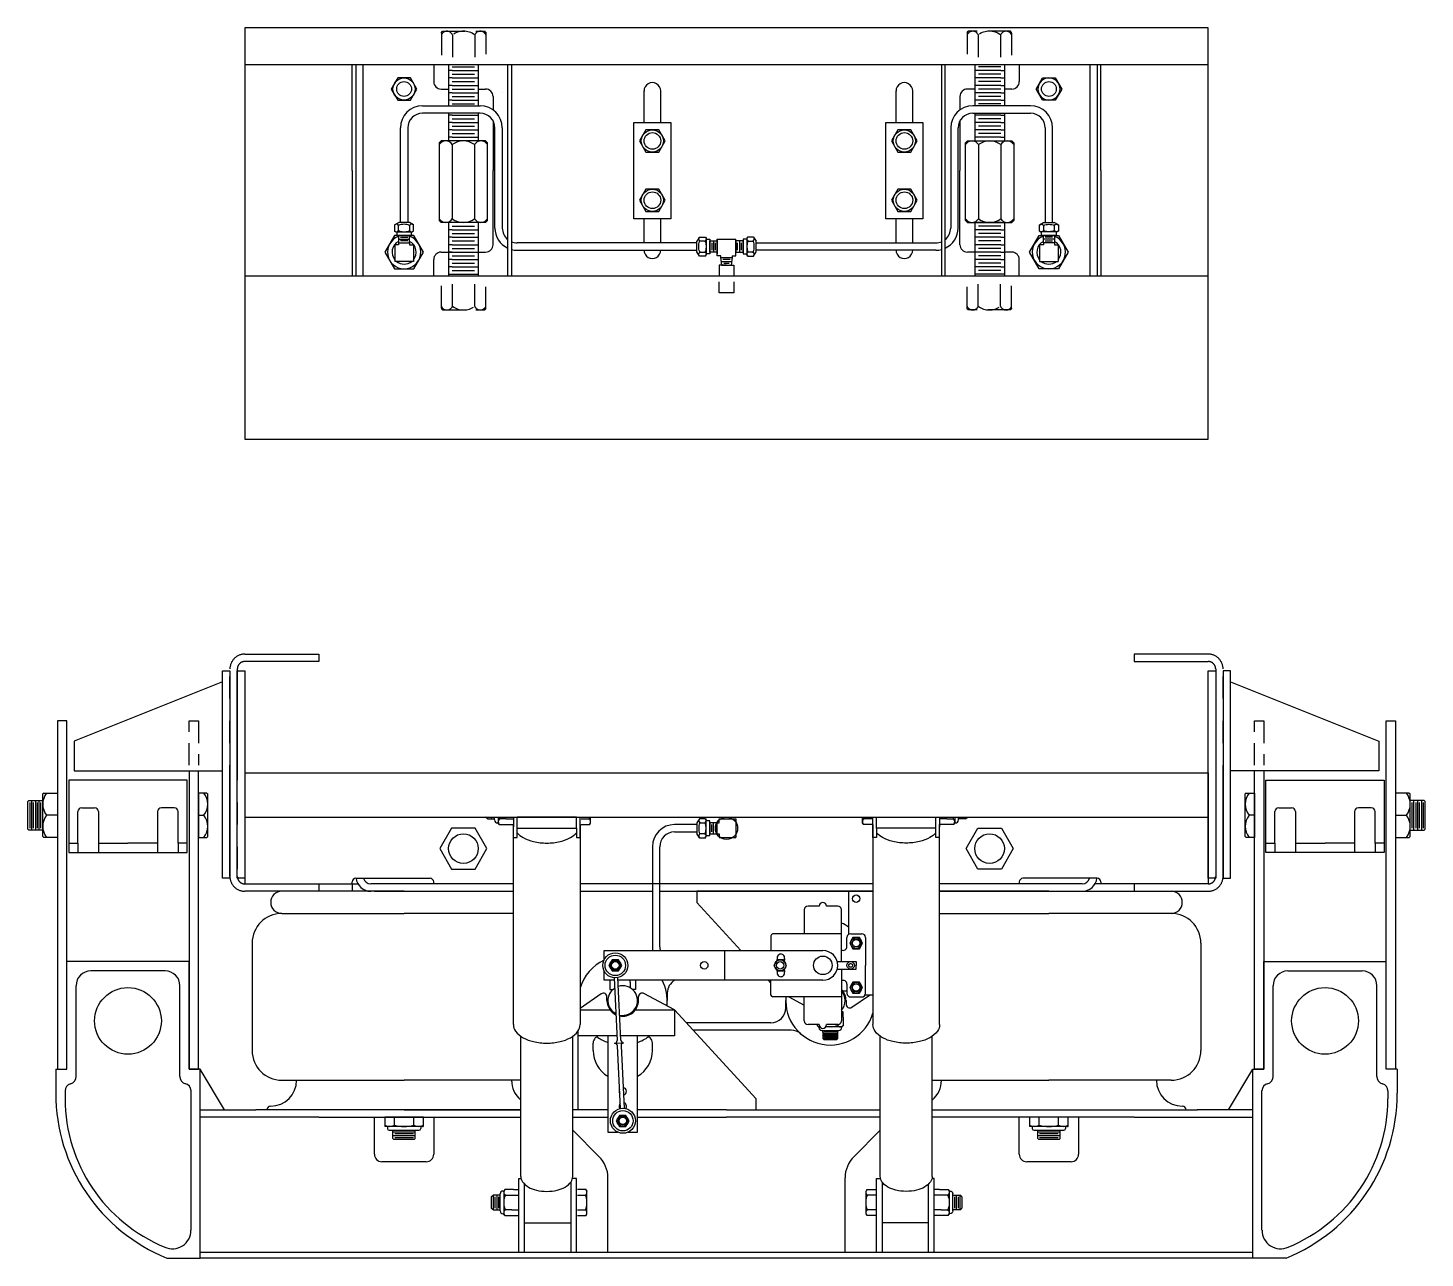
# Model space of a CAD drawing. Header units: feet. Extents: x 3 to 126, y 7 to 91.
# Drawn here: x 2.69 to 49.81, y 9.44 to 50.94 of the extents above; entities that cross this region are included whole.
import ezdxf

# ---------------------------------------------------------------- set-up
doc = ezdxf.new("R2010")
doc.units = ezdxf.units.FT
doc.header["$LTSCALE"] = 3
doc.header["$MEASUREMENT"] = 0
doc.linetypes.add('HIDDEN', pattern=[0.375, 0.25, -0.125])
doc.linetypes.add('PHANTOM', pattern=[2.5, 1.25, -0.25, 0.25, -0.25, 0.25, -0.25])
for name, color, linetype in [('BRACKET', 122, 'HIDDEN'), ('NOTES', 1, 'CONTINUOUS'), ('SECTIONS', 54, 'PHANTOM'), ('SUSPENSION', 3, 'CONTINUOUS')]:
    doc.layers.add(name, color=color, linetype=linetype)

# ---------------------------------------------------------------- blocks, each defined once
blk = doc.blocks.new('1BOLT', base_point=(74, 58.812))
at = {"layer": 'SUSPENSION'}
for p, q in [((73.134, 59.399), (73.234, 59.459)), ((73.134, 59.399), (73.134, 58.812)), ((74.766, 59.459), (73.234, 59.459)), ((74.866, 59.399), (74.766, 59.459)), ((74.866, 58.812), (74.866, 59.399)), ((73.5, 59.365), (73.5, 59.365)), ((73.502, 59.363), (73.5, 59.361)), ((73.5, 58.812), (73.5, 59.361)), ((74.498, 59.363), (74.5, 59.361)), ((74.5, 59.367), (74.5, 59.369)), ((74.5, 58.812), (74.5, 59.362))]:
    blk.add_line(p, q, dxfattribs=at)
for centre, radius, start, end in [((73.311, 59.229), 0.231, 34.90334, 140.08924), ((74.007, 58.106), 1.354, 92.85099, 111.89002), ((73.993, 58.106), 1.354, 68.10998, 87.09522), ((74.689, 59.229), 0.231, 39.53883, 145.24644)]:
    blk.add_arc(centre, radius, start, end, dxfattribs=at)
blk = doc.blocks.new('1LN', base_point=(74, 56.438))
at = {"layer": 'SUSPENSION'}
for p, q in [((73.134, 56.062), (73.134, 56.438)), ((73.134, 56.062), (73.134, 55.476)), ((73.5, 55.949), (73.5, 56.438)), ((73.5, 55.562), (73.5, 55.949)), ((74.5, 55.947), (74.5, 56.438)), ((74.5, 55.947), (74.5, 55.562)), ((74.866, 56.062), (74.866, 56.438)), ((74.866, 55.476), (74.866, 56.062)), ((73.134, 55.476), (73.234, 55.416)), ((73.226, 55.367), (73.226, 55.416)), ((73.234, 55.416), (74.766, 55.416)), ((74.566, 55.167), (73.426, 55.167)), ((73.5, 55.562), (73.5, 55.513)), ((73.502, 55.512), (73.5, 55.514)), ((73.5, 55.508), (73.5, 55.506)), ((74.498, 55.512), (74.5, 55.514)), ((74.5, 55.562), (74.5, 55.514)), ((74.5, 55.51), (74.5, 55.51)), ((74.866, 55.476), (74.766, 55.416)), ((74.766, 55.416), (74.766, 55.367))]:
    blk.add_line(p, q, dxfattribs=at)
for centre, radius, start, end in [((73.311, 55.646), 0.231, 219.53883, 325.24644), ((73.426, 55.367), 0.2, 180, 270), ((74.007, 56.769), 1.354, 248.10998, 267.09522), ((73.993, 56.769), 1.354, 272.85099, 291.89002), ((74.689, 55.646), 0.231, 214.90334, 320.08924), ((74.566, 55.367), 0.2, 270, 0)]:
    blk.add_arc(centre, radius, start, end, dxfattribs=at)
blk = doc.blocks.new('3133', base_point=(5.875, 36.25))
at = {"layer": 'SUSPENSION'}
blk.add_lwpolyline([(6.308, 35.5), (6.741, 36.25), (6.308, 37), (5.442, 37), (5.009, 36.25), (5.442, 35.5)], close=True, dxfattribs=at)
blk.add_circle((5.875, 36.25), 0.75, dxfattribs=at)
blk = doc.blocks.new('ANUT', base_point=(15.06, 5.5))
at = {"layer": 'SUSPENSION'}
for p, q in [((13.78, 4.91), (13.93, 5)), ((13.78, 4.91), (13.78, 4.09)), ((13.78, 4.09), (14.35, 3.75)), ((16.19, 5), (13.93, 5)), ((14.31, 5.5), (15.81, 5.5)), ((14.33, 4.86), (14.32, 4.86)), ((14.32, 4.78), (14.32, 4.86)), ((14.32, 4.14), (14.32, 4.78)), ((14.32, 4.22), (14.32, 4.14)), ((14.33, 4.14), (14.32, 4.14)), ((16.34, 4.09), (15.78, 3.75)), ((15.8, 4.86), (15.8, 4.86)), ((15.8, 4.78), (15.8, 4.86)), ((15.8, 4.78), (15.8, 4.14)), ((15.8, 4.22), (15.8, 4.14)), ((15.8, 4.14), (15.8, 4.14)), ((16.34, 4.91), (16.19, 5)), ((16.34, 4.09), (16.34, 4.91)), ((14.35, 3.75), (15.78, 3.75))]:
    blk.add_line(p, q, dxfattribs=at)
blk.add_lwpolyline([(16.06, 5), (16.06, 5.5), (14.06, 5.5), (14.06, 5)], dxfattribs=at)
for centre, radius, start, end in [((14.04, 4.66), 0.34, 94.4767, 140.0892), ((14.04, 4.34), 0.34, 219.9108, 272.9584), ((14.04, 4.34), 0.34, 272.9584, 325.0967), ((14.04, 4.66), 0.34, 34.9033, 85.5233), ((15.07, 3), 2, 93.0652, 111.89), ((15.07, 6), 2, 248.11, 269.6934), ((15.05, 6), 2, 270.3066, 291.89), ((15.05, 3), 2, 68.11, 86.9348), ((16.08, 4.66), 0.34, 94.4767, 145.114), ((16.08, 4.34), 0.34, 214.886, 267.0416), ((16.08, 4.34), 0.34, 267.0416, 320.4612), ((16.08, 4.66), 0.34, 39.5388, 85.5233)]:
    blk.add_arc(centre, radius, start, end, dxfattribs=at)
blk = doc.blocks.new('3141', base_point=(34.125, 3.1875))
at = {"layer": 'SUSPENSION'}
for p, q in [((31.875, 6.4375), (32.875, 6.4375)), ((32.125, 6.1875), (32.125, 5.1875)), ((32.375, 6.4375), (32.375, 4.9375)), ((32.625, 5.1875), (32.625, 6.1875)), ((32.875, 6.6875), (35.375, 6.6875)), ((32.875, 4.4375), (32.875, 6.6875)), ((32.875, 6.6875), (32.875, 4.6875)), ((35.375, 4.4375), (35.375, 6.6875)), ((36.375, 6.4375), (35.375, 6.4375)), ((35.375, 6.4375), (35.375, 4.9375)), ((35.625, 5.1875), (35.625, 6.1875)), ((35.875, 6.4375), (35.875, 4.9375)), ((36.125, 6.1875), (36.125, 5.1875)), ((32.875, 4.9375), (31.875, 4.9375)), ((33.375, 4.4375), (32.875, 4.4375)), ((33.375, 4.1875), (33.375, 4.4375)), ((33.375, 4.1875), (34.875, 4.1875)), ((33.495, 3.1875), (33.375, 4.1875)), ((34.625, 3.9375), (33.625, 3.9375)), ((34.875, 4.1875), (34.755, 3.1875)), ((34.875, 4.4375), (35.375, 4.4375)), ((34.875, 4.4375), (34.875, 4.1875)), ((35.375, 4.9375), (36.375, 4.9375)), ((33.435, 3.6875), (34.815, 3.6875)), ((33.495, 3.1875), (34.755, 3.1875)), ((33.745, 3.4375), (34.505, 3.4375))]:
    blk.add_line(p, q, dxfattribs=at)
at = {"layer": 'SUSPENSION', "xscale": -1, "rotation": 270}
blk.add_blockref('ANUT', (31.875, 5.6875), dxfattribs=at)
at = {"layer": 'SUSPENSION', "rotation": 90}
blk.add_blockref('ANUT', (36.375, 5.6875), dxfattribs=at)

msp = doc.modelspace()

# ---------------------------------------------------------------- linework, layer by layer
at = {"layer": 'BRACKET'}
for p, q in [((16.633, 50.787), (16.673, 50.827)), ((16.633, 50.764), (16.633, 50.787)), ((16.633, 50.764), (16.633, 49.889)), ((16.673, 50.827), (18.093, 50.827)), ((17.008, 50.702), (17.008, 49.889)), ((17.758, 50.702), (17.758, 49.889)), ((18.133, 50.787), (18.093, 50.827)), ((18.133, 50.797), (18.133, 49.889)), ((34.367, 50.787), (34.407, 50.827)), ((34.367, 50.797), (34.367, 49.889)), ((35.827, 50.827), (34.407, 50.827)), ((34.742, 50.702), (34.742, 49.889)), ((35.492, 50.702), (35.492, 49.889)), ((35.867, 50.787), (35.827, 50.827)), ((35.867, 50.764), (35.867, 50.787)), ((35.867, 50.764), (35.867, 49.889)), ((16.633, 41.486), (16.633, 42.361)), ((17.008, 41.548), (17.008, 42.361)), ((17.758, 41.548), (17.758, 42.361)), ((18.133, 41.453), (18.133, 42.361)), ((26, 42), (26, 42.375)), ((26.5, 42), (26, 42)), ((26.5, 42.375), (26.5, 42)), ((34.367, 41.453), (34.367, 42.361)), ((34.742, 41.548), (34.742, 42.361)), ((35.492, 41.548), (35.492, 42.361)), ((35.867, 41.486), (35.867, 42.361)), ((16.633, 41.486), (16.633, 41.463)), ((35.867, 41.486), (35.867, 41.463)), ((16.633, 41.463), (16.673, 41.423)), ((16.673, 41.423), (18.093, 41.423)), ((18.133, 41.463), (18.093, 41.423)), ((34.367, 41.463), (34.407, 41.423)), ((35.827, 41.423), (34.407, 41.423)), ((35.867, 41.463), (35.827, 41.423))]:
    msp.add_line(p, q, dxfattribs=at)
for points in [[(8.125, 26.062), (8.125, 27.562), (8.438, 27.562), (8.438, 26.062)], [(44.062, 26.062), (44.062, 27.562), (44.375, 27.562), (44.375, 26.062)]]:
    msp.add_lwpolyline(points, dxfattribs=at)
for centre, radius, start, end in [((16.821, 50.624), 0.203, 22.6199, 157.3801), ((17.383, 50.202), 0.625, 53.1301, 126.8699), ((17.946, 50.624), 0.203, 22.6199, 157.3801), ((34.554, 50.624), 0.203, 22.6199, 157.3801), ((35.117, 50.202), 0.625, 53.1301, 126.8699), ((35.679, 50.624), 0.203, 22.6199, 157.3801), ((16.821, 41.626), 0.203, 202.6199, 337.3801), ((17.383, 42.048), 0.625, 233.1301, 306.8699), ((17.946, 41.626), 0.203, 202.6199, 337.3801), ((34.554, 41.626), 0.203, 202.6199, 337.3801), ((35.117, 42.048), 0.625, 233.1301, 306.8699), ((35.679, 41.626), 0.203, 202.6199, 337.3801)]:
    msp.add_arc(centre, radius, start, end, dxfattribs=at)
at = {"layer": 'NOTES'}
for p, q in [((18.688, 48.75), (18.688, 48.75)), ((16, 48.312), (17.938, 48.312)), ((36.5, 48.312), (34.562, 48.312)), ((17.938, 48.062), (16, 48.062)), ((34.562, 48.062), (36.5, 48.062)), ((15.25, 44.375), (15.25, 47.562)), ((15.5, 47.562), (15.5, 44.375)), ((18.438, 44.188), (18.438, 47.562)), ((18.688, 47.562), (18.688, 44.188)), ((33.812, 47.562), (33.812, 44.188)), ((34.062, 44.188), (34.062, 47.562)), ((37, 47.562), (37, 44.375)), ((37.25, 44.375), (37.25, 47.562)), ((25.25, 43.688), (19.188, 43.688)), ((19.188, 43.438), (25.25, 43.438)), ((27.25, 43.688), (33.312, 43.688)), ((33.312, 43.438), (27.25, 43.438)), ((25.25, 24.062), (24.5, 24.062)), ((24.5, 23.812), (25.25, 23.812)), ((23.75, 23.312), (23.75, 19.938)), ((24, 19.938), (24, 23.312))]:
    msp.add_line(p, q, dxfattribs=at)
for centre, radius, start, end in [((16, 47.562), 0.75, 90, 180), ((17.938, 47.562), 0.75, 0, 90), ((34.562, 47.562), 0.75, 90, 180), ((36.5, 47.562), 0.75, 0, 90), ((16, 47.562), 0.5, 90, 180), ((17.938, 47.562), 0.5, 0, 90), ((34.562, 47.562), 0.5, 90, 180), ((36.5, 47.562), 0.5, 0, 90), ((19.188, 44.188), 0.75, 180, 245.3757), ((19.188, 44.188), 0.5, 180, 231.3178), ((33.312, 44.188), 0.75, 294.6243, 0), ((33.312, 44.188), 0.5, 308.6822, 0), ((19.188, 44.188), 0.5, 247.9757, 270), ((19.188, 44.188), 0.75, 255.5225, 270), ((33.312, 44.188), 0.5, 270, 292.0243), ((33.312, 44.188), 0.75, 270, 284.4775), ((24.5, 23.312), 0.75, 90, 180), ((24.5, 23.312), 0.5, 90, 180), ((24.5, 19.938), 0.75, 180, 189.5941), ((24.5, 19.938), 0.5, 180, 194.4775)]:
    msp.add_arc(centre, radius, start, end, dxfattribs=at)
at = {"layer": 'SECTIONS'}
for points in [[(12.5, 22.062), (12.5, 21.812), (10, 21.812, -0.414214), (9.5, 22.312), (9.5, 29.312, -0.414214), (10, 29.812), (12.5, 29.812), (12.5, 29.562), (10, 29.562, 0.414214), (9.75, 29.312), (9.75, 22.312, 0.414214), (10, 22.062)], [(40, 22.062), (40, 21.812), (42.5, 21.812, 0.414214), (43, 22.312), (43, 29.312, 0.414214), (42.5, 29.812), (40, 29.812), (40, 29.562), (42.5, 29.562, -0.414214), (42.75, 29.312), (42.75, 22.312, -0.414214), (42.5, 22.062)]]:
    msp.add_lwpolyline(points, format="xyb", dxfattribs=at)
at = {"layer": 'SUSPENSION'}
for p, q in [((42.5, 50.938), (10, 50.938)), ((10, 50.938), (10, 37.062)), ((42.5, 37.062), (42.5, 50.938)), ((42.5, 49.688), (10, 49.688)), ((13.625, 46.125), (13.625, 49.688)), ((13.75, 49.687), (13.75, 42.562)), ((14, 42.562), (14, 49.687)), ((16.375, 49.688), (16.375, 49.125)), ((16.875, 49.686), (16.875, 48.312)), ((17, 49.5), (16.875, 49.5)), ((17, 49.625), (17.75, 49.625)), ((17, 49.5), (17.75, 49.5)), ((17.75, 49.5), (17.875, 49.5)), ((17.875, 49.682), (17.875, 48.312)), ((18.875, 42.562), (18.875, 49.688)), ((19, 49.688), (19, 42.562)), ((33.5, 49.688), (33.5, 42.562)), ((33.625, 42.562), (33.625, 49.688)), ((34.625, 49.682), (34.625, 48.312)), ((34.75, 49.5), (34.625, 49.5)), ((35.5, 49.625), (34.75, 49.625)), ((35.5, 49.5), (34.75, 49.5)), ((35.5, 49.5), (35.625, 49.5)), ((35.625, 49.686), (35.625, 48.312)), ((36.125, 49.688), (36.125, 49.125)), ((38.5, 49.687), (38.5, 42.562)), ((38.75, 49.687), (38.75, 42.562)), ((38.875, 46.125), (38.875, 49.688)), ((17, 49.25), (16.875, 49.25)), ((17, 49.375), (17.75, 49.375)), ((17, 49.25), (17.75, 49.25)), ((17, 49.125), (17.75, 49.125)), ((17.75, 49.25), (17.875, 49.25)), ((34.75, 49.25), (34.625, 49.25)), ((35.5, 49.375), (34.75, 49.375)), ((35.5, 49.25), (34.75, 49.25)), ((35.5, 49.125), (34.75, 49.125)), ((35.5, 49.25), (35.625, 49.25)), ((16.625, 48.875), (16.875, 48.875)), ((17, 49), (16.875, 49)), ((17, 48.75), (16.875, 48.75)), ((17, 49), (17.75, 49)), ((17, 48.875), (17.75, 48.875)), ((17, 48.75), (17.75, 48.75)), ((17, 48.625), (17.75, 48.625)), ((17.75, 49), (17.875, 49)), ((17.75, 48.75), (17.875, 48.75)), ((17.875, 48.875), (18.125, 48.875)), ((18.375, 48.625), (18.375, 48.172)), ((23.469, 47.75), (23.469, 48.812)), ((24.031, 47.75), (24.031, 48.812)), ((31.969, 47.75), (31.969, 48.812)), ((32.531, 47.75), (32.531, 48.812)), ((34.125, 48.625), (34.125, 48.172)), ((34.625, 48.875), (34.375, 48.875)), ((34.75, 49), (34.625, 49)), ((34.75, 48.75), (34.625, 48.75)), ((35.5, 49), (34.75, 49)), ((35.5, 48.875), (34.75, 48.875)), ((35.5, 48.75), (34.75, 48.75)), ((35.5, 48.625), (34.75, 48.625)), ((35.5, 49), (35.625, 49)), ((35.5, 48.75), (35.625, 48.75)), ((35.875, 48.875), (35.625, 48.875)), ((17, 48.5), (16.875, 48.5)), ((17, 48.5), (17.75, 48.5)), ((17, 48.375), (17.75, 48.375)), ((17.75, 48.5), (17.875, 48.5)), ((34.75, 48.5), (34.625, 48.5)), ((35.5, 48.5), (34.75, 48.5)), ((35.5, 48.375), (34.75, 48.375)), ((35.5, 48.5), (35.625, 48.5)), ((16.875, 48.062), (16.875, 47.125)), ((17, 48), (16.875, 48)), ((17, 47.75), (16.875, 47.75)), ((17, 48), (17.75, 48)), ((17, 47.875), (17.75, 47.875)), ((17, 47.75), (17.75, 47.75)), ((17, 47.625), (17.75, 47.625)), ((17.75, 48), (17.875, 48)), ((17.75, 47.75), (17.875, 47.75)), ((17.875, 48.062), (17.875, 47.125)), ((18.375, 47.805), (18.375, 46.125)), ((34.125, 47.805), (34.125, 46.125)), ((34.625, 48.062), (34.625, 47.125)), ((34.75, 48), (34.625, 48)), ((34.75, 47.75), (34.625, 47.75)), ((35.5, 48), (34.75, 48)), ((35.5, 47.875), (34.75, 47.875)), ((35.5, 47.75), (34.75, 47.75)), ((35.5, 47.625), (34.75, 47.625)), ((35.5, 48), (35.625, 48)), ((35.5, 47.75), (35.625, 47.75)), ((35.625, 48.062), (35.625, 47.125)), ((16.625, 47.125), (16.562, 47.062)), ((18.125, 47.125), (16.625, 47.125)), ((17, 47.5), (16.875, 47.5)), ((17, 47.25), (16.875, 47.25)), ((17, 47.5), (17.75, 47.5)), ((17, 47.375), (17.75, 47.375)), ((17, 47.25), (17.75, 47.25)), ((17.75, 47.5), (17.875, 47.5)), ((17.75, 47.25), (17.875, 47.25)), ((18.125, 47.125), (18.188, 47.062)), ((34.375, 47.125), (34.312, 47.062)), ((34.375, 47.125), (35.875, 47.125)), ((34.75, 47.5), (34.625, 47.5)), ((34.75, 47.25), (34.625, 47.25)), ((35.5, 47.5), (34.75, 47.5)), ((35.5, 47.375), (34.75, 47.375)), ((35.5, 47.25), (34.75, 47.25)), ((35.5, 47.5), (35.625, 47.5)), ((35.5, 47.25), (35.625, 47.25)), ((35.875, 47.125), (35.938, 47.062)), ((16.562, 47.062), (16.562, 44.438)), ((17, 47), (17, 44.5)), ((17.75, 47), (17.75, 44.5)), ((18.188, 44.438), (18.188, 47.062)), ((34.312, 44.438), (34.312, 47.062)), ((34.75, 47), (34.75, 44.5)), ((35.5, 47), (35.5, 44.5)), ((35.938, 47.062), (35.938, 44.438)), ((13.625, 46.125), (13.625, 42.562)), ((18.375, 43.625), (18.375, 46.125)), ((34.125, 43.625), (34.125, 46.125)), ((38.875, 46.125), (38.875, 42.562)), ((16.625, 44.375), (16.562, 44.438)), ((18.125, 44.375), (16.625, 44.375)), ((16.875, 44.375), (16.875, 42.625)), ((17.875, 44.375), (17.875, 42.625)), ((18.125, 44.375), (18.188, 44.438)), ((23.469, 43.688), (23.469, 44.5)), ((24.031, 43.688), (24.031, 44.5)), ((31.969, 43.688), (31.969, 44.5)), ((32.531, 43.688), (32.531, 44.5)), ((34.375, 44.375), (34.312, 44.438)), ((34.375, 44.375), (35.875, 44.375)), ((34.75, 44.375), (34.625, 44.375)), ((34.625, 44.375), (34.625, 42.625)), ((35.5, 44.375), (34.75, 44.375)), ((35.5, 44.375), (35.625, 44.375)), ((35.625, 44.375), (35.625, 42.625)), ((35.875, 44.375), (35.938, 44.438)), ((15.188, 43.938), (15.188, 43.688)), ((15.25, 43.875), (15.5, 43.875)), ((15.562, 43.688), (15.562, 43.938)), ((17, 44.125), (16.875, 44.125)), ((17, 43.875), (16.875, 43.875)), ((17, 44.25), (17.75, 44.25)), ((17, 44.125), (17.75, 44.125)), ((17, 44), (17.75, 44)), ((17, 43.875), (17.75, 43.875)), ((17.75, 44.125), (17.875, 44.125)), ((17.75, 43.875), (17.875, 43.875)), ((34.75, 44.125), (34.625, 44.125)), ((34.75, 43.875), (34.625, 43.875)), ((35.5, 44.25), (34.75, 44.25)), ((35.5, 44.125), (34.75, 44.125)), ((35.5, 44), (34.75, 44)), ((35.5, 43.875), (34.75, 43.875)), ((35.5, 44.125), (35.625, 44.125)), ((35.5, 43.875), (35.625, 43.875)), ((36.938, 43.688), (36.938, 43.938)), ((37.25, 43.875), (37, 43.875)), ((37.312, 43.938), (37.312, 43.688)), ((15.062, 43.625), (15.062, 43.062)), ((15.188, 43.625), (15.062, 43.625)), ((15.188, 43.812), (15.562, 43.812)), ((15.188, 43.688), (15.188, 43.625)), ((15.188, 43.688), (15.562, 43.688)), ((15.5, 43.75), (15.25, 43.75)), ((15.562, 43.688), (15.562, 43.625)), ((15.562, 43.625), (15.688, 43.625)), ((15.688, 43.625), (15.688, 43.062)), ((16.625, 43.375), (18.125, 43.375)), ((16.625, 43.375), (16.875, 43.375)), ((17, 43.625), (16.875, 43.625)), ((17, 43.375), (16.875, 43.375)), ((17, 43.75), (17.75, 43.75)), ((17, 43.625), (17.75, 43.625)), ((17, 43.5), (17.75, 43.5)), ((17, 43.375), (17.75, 43.375)), ((17.75, 43.625), (17.875, 43.625)), ((17.75, 43.375), (17.875, 43.375)), ((34.625, 43.375), (34.375, 43.375)), ((34.75, 43.625), (34.625, 43.625)), ((34.75, 43.375), (34.625, 43.375)), ((35.5, 43.75), (34.75, 43.75)), ((35.5, 43.625), (34.75, 43.625)), ((35.5, 43.5), (34.75, 43.5)), ((35.5, 43.375), (34.75, 43.375)), ((35.5, 43.625), (35.625, 43.625)), ((35.5, 43.375), (35.625, 43.375)), ((35.875, 43.375), (35.625, 43.375)), ((36.938, 43.625), (36.812, 43.625)), ((36.812, 43.625), (36.812, 43.062)), ((37.312, 43.812), (36.938, 43.812)), ((37.312, 43.688), (36.938, 43.688)), ((36.938, 43.688), (36.938, 43.625)), ((37, 43.75), (37.25, 43.75)), ((37.312, 43.688), (37.312, 43.625)), ((37.312, 43.625), (37.438, 43.625)), ((37.438, 43.625), (37.438, 43.062)), ((15.688, 43.062), (15.062, 43.062)), ((16.375, 42.562), (16.375, 43.125)), ((17, 43.125), (16.875, 43.125)), ((17, 43.25), (17.75, 43.25)), ((17, 43.125), (17.75, 43.125)), ((17, 43), (17.75, 43)), ((17.75, 43.125), (17.875, 43.125)), ((26.25, 42.938), (26, 42.938)), ((26, 42.938), (26, 42.562)), ((26.25, 42.938), (26.5, 42.938)), ((26.5, 42.938), (26.5, 42.562)), ((34.75, 43.125), (34.625, 43.125)), ((35.5, 43.25), (34.75, 43.25)), ((35.5, 43.125), (34.75, 43.125)), ((35.5, 43), (34.75, 43)), ((35.5, 43.125), (35.625, 43.125)), ((36.125, 42.562), (36.125, 43.125)), ((36.812, 43.062), (37.438, 43.062)), ((42.5, 42.562), (10, 42.562)), ((17, 42.875), (16.875, 42.875)), ((16.875, 42.625), (16.875, 42.562)), ((16.875, 42.625), (17.875, 42.625)), ((17, 42.875), (17.75, 42.875)), ((17, 42.75), (17.75, 42.75)), ((17.75, 42.875), (17.875, 42.875)), ((17.875, 42.625), (17.875, 42.562)), ((34.75, 42.875), (34.625, 42.875)), ((35.625, 42.625), (34.625, 42.625)), ((34.625, 42.625), (34.625, 42.562)), ((35.5, 42.875), (34.75, 42.875)), ((35.5, 42.75), (34.75, 42.75)), ((35.5, 42.875), (35.625, 42.875)), ((35.625, 42.625), (35.625, 42.562)), ((10, 37.062), (42.5, 37.062)), ((8.062, 25.562), (4.062, 25.562)), ((4.062, 25.562), (4.062, 23.125)), ((8.062, 23.125), (8.062, 25.562)), ((10, 25.812), (42.5, 25.812)), ((10, 25.812), (10, 22.062)), ((42.5, 25.812), (42.5, 22.062)), ((44.438, 25.562), (48.438, 25.562)), ((44.438, 23.125), (44.438, 25.562)), ((48.438, 25.562), (48.438, 23.125)), ((3.218, 25.125), (3.188, 25.094)), ((3.188, 23.656), (3.188, 25.094)), ((3.218, 25.125), (3.688, 25.125)), ((8.719, 25.125), (8.438, 25.125)), ((8.438, 25.125), (8.438, 23.625)), ((8.719, 25.125), (8.75, 25.094)), ((8.75, 23.656), (8.75, 25.094)), ((43.781, 25.125), (43.75, 25.094)), ((43.75, 23.656), (43.75, 25.094)), ((43.781, 25.125), (44.062, 25.125)), ((44.062, 25.125), (44.062, 23.625)), ((49.282, 25.125), (48.812, 25.125)), ((49.282, 25.125), (49.312, 25.094)), ((49.312, 23.656), (49.312, 25.094)), ((2.718, 24.875), (2.688, 24.844)), ((2.688, 23.906), (2.688, 24.844)), ((2.718, 24.875), (2.812, 24.875)), ((2.75, 24.812), (2.75, 23.938)), ((2.812, 24.875), (3.188, 24.875)), ((2.812, 24.875), (2.812, 23.875)), ((2.875, 23.938), (2.875, 24.812)), ((2.938, 24.875), (2.938, 23.875)), ((3, 24.812), (3, 23.938)), ((3.062, 23.875), (3.062, 24.875)), ((3.125, 23.938), (3.125, 24.812)), ((4.5, 24.625), (4.938, 24.625)), ((7.625, 24.625), (7.188, 24.625)), ((44.875, 24.625), (45.312, 24.625)), ((48, 24.625), (47.562, 24.625)), ((49.688, 24.875), (49.312, 24.875)), ((49.375, 23.938), (49.375, 24.812)), ((49.438, 23.875), (49.438, 24.875)), ((49.5, 24.812), (49.5, 23.938)), ((49.562, 24.875), (49.562, 23.875)), ((49.625, 23.938), (49.625, 24.812)), ((49.688, 24.875), (49.688, 23.875)), ((49.782, 24.875), (49.688, 24.875)), ((49.75, 24.812), (49.75, 23.938)), ((49.782, 24.875), (49.812, 24.844)), ((49.812, 23.906), (49.812, 24.844)), ((3.19, 24.375), (3.188, 24.375)), ((3.688, 24.375), (3.307, 24.375)), ((3.375, 24.375), (3.375, 24.375)), ((3.375, 24.375), (3.375, 24.375)), ((4.375, 23.438), (4.375, 24.5)), ((5.062, 24.5), (5.062, 23.125)), ((7.062, 24.5), (7.062, 23.125)), ((7.75, 23.438), (7.75, 24.5)), ((8.438, 24.375), (8.631, 24.375)), ((8.748, 24.375), (8.75, 24.375)), ((10, 24.312), (42.5, 24.312)), ((18.188, 24.25), (18.125, 24.312)), ((18.188, 24.312), (18.188, 24.25)), ((18.188, 24.25), (18.427, 24.25)), ((18.312, 24.312), (18.312, 24.25)), ((18.427, 24.217), (18.427, 24.312)), ((18.552, 24.117), (18.527, 24.117)), ((18.552, 24.312), (18.552, 24.117)), ((18.582, 24.067), (18.552, 24.117)), ((18.582, 24.067), (18.875, 24.067)), ((18.599, 24.25), (18.599, 24.25)), ((18.6, 24.251), (18.601, 24.25)), ((18.625, 24.25), (18.601, 24.25)), ((18.817, 24.25), (18.625, 24.25)), ((18.817, 24.25), (19.062, 24.25)), ((18.875, 24.067), (19.062, 24.067)), ((19.062, 24.312), (19.062, 23.982)), ((19.062, 17.312), (19.062, 24.062)), ((21.188, 24.312), (19.188, 24.312)), ((19.188, 23.625), (19.188, 24.312)), ((21.188, 23.938), (21.188, 24.312)), ((21.312, 23.625), (21.312, 24.312)), ((21.312, 24.062), (21.312, 17.312)), ((21.344, 24.25), (21.618, 24.25)), ((21.344, 24.067), (21.637, 24.067)), ((21.619, 24.251), (21.618, 24.25)), ((21.621, 24.25), (21.622, 24.25)), ((21.637, 24.067), (21.667, 24.117)), ((21.667, 24.117), (21.667, 24.312)), ((25.938, 24.125), (25.688, 24.125)), ((25.75, 23.812), (25.75, 24.062)), ((25.812, 23.75), (25.812, 24.125)), ((25.875, 24.062), (25.875, 23.812)), ((25.938, 24.125), (26, 24.125)), ((25.938, 23.75), (25.938, 24.125)), ((26, 24.25), (26.562, 24.25)), ((26, 24.125), (26, 24.25)), ((26.562, 24.25), (26.562, 23.625)), ((30.833, 24.117), (30.833, 24.312)), ((30.863, 24.067), (30.833, 24.117)), ((31.156, 24.067), (30.863, 24.067)), ((30.879, 24.25), (30.878, 24.25)), ((30.881, 24.251), (30.882, 24.25)), ((31.156, 24.25), (30.882, 24.25)), ((31.188, 23.625), (31.188, 24.312)), ((31.188, 24.062), (31.188, 17.312)), ((31.312, 24.312), (33.312, 24.312)), ((31.312, 23.938), (31.312, 24.312)), ((33.312, 23.625), (33.312, 24.312)), ((33.625, 24.067), (33.437, 24.067)), ((33.437, 24.312), (33.437, 23.982)), ((33.683, 24.25), (33.437, 24.25)), ((33.437, 17.312), (33.437, 24.062)), ((33.918, 24.067), (33.625, 24.067)), ((33.683, 24.25), (33.875, 24.25)), ((33.875, 24.25), (33.899, 24.25)), ((33.9, 24.251), (33.899, 24.25)), ((33.901, 24.25), (33.901, 24.25)), ((33.918, 24.067), (33.948, 24.117)), ((33.948, 24.312), (33.948, 24.117)), ((33.948, 24.117), (33.973, 24.117)), ((34.073, 24.217), (34.073, 24.312)), ((34.312, 24.25), (34.073, 24.25)), ((34.188, 24.312), (34.188, 24.25)), ((34.312, 24.312), (34.312, 24.25)), ((34.312, 24.25), (34.375, 24.312)), ((43.752, 24.375), (43.75, 24.375)), ((44.062, 24.375), (43.869, 24.375)), ((44.75, 23.438), (44.75, 24.5)), ((45.438, 24.5), (45.438, 23.125)), ((47.438, 24.5), (47.438, 23.125)), ((48.125, 23.438), (48.125, 24.5)), ((48.812, 24.375), (49.193, 24.375)), ((49.125, 24.375), (49.125, 24.375)), ((49.125, 24.375), (49.125, 24.375)), ((49.31, 24.375), (49.312, 24.375)), ((2.718, 23.875), (2.688, 23.906)), ((2.812, 23.875), (2.718, 23.875)), ((3.188, 23.875), (2.812, 23.875)), ((3.218, 23.625), (3.188, 23.656)), ((3.688, 23.625), (3.218, 23.625)), ((8.438, 23.625), (8.719, 23.625)), ((8.719, 23.625), (8.75, 23.656)), ((19.062, 23.625), (19.188, 23.625)), ((19.188, 23.938), (21.188, 23.938)), ((21.188, 23.938), (21.188, 23.625)), ((21.188, 23.625), (21.312, 23.625)), ((25.688, 23.75), (25.938, 23.75)), ((25.938, 23.75), (26, 23.75)), ((26, 23.75), (26, 23.625)), ((26, 23.625), (26.562, 23.625)), ((31.312, 23.625), (31.188, 23.625)), ((31.312, 23.938), (31.312, 23.625)), ((33.312, 23.938), (31.312, 23.938)), ((33.437, 23.625), (33.312, 23.625)), ((43.781, 23.625), (43.75, 23.656)), ((44.062, 23.625), (43.781, 23.625)), ((48.812, 23.625), (49.282, 23.625)), ((49.282, 23.625), (49.312, 23.656)), ((49.312, 23.875), (49.688, 23.875)), ((49.688, 23.875), (49.782, 23.875)), ((49.782, 23.875), (49.812, 23.906)), ((4.062, 23.438), (4.375, 23.438)), ((4.062, 23.125), (8.062, 23.125)), ((4.375, 23.438), (4.375, 23.125)), ((5.062, 23.438), (6.062, 23.438)), ((7.062, 23.438), (6.062, 23.438)), ((7.75, 23.438), (7.75, 23.125)), ((8.062, 23.438), (7.75, 23.438)), ((44.438, 23.438), (44.75, 23.438)), ((48.438, 23.125), (44.438, 23.125)), ((44.75, 23.438), (44.75, 23.125)), ((45.438, 23.438), (46.438, 23.438)), ((47.438, 23.438), (46.438, 23.438)), ((48.125, 23.438), (48.125, 23.125)), ((48.438, 23.438), (48.125, 23.438)), ((13.75, 22.25), (13.78, 22.25)), ((13.754, 22.25), (16.25, 22.25)), ((38.75, 22.25), (36.25, 22.25)), ((10, 22.062), (13.817, 22.062)), ((13.75, 21.812), (10.25, 21.812)), ((15.375, 21.812), (11.25, 21.812)), ((13.625, 21.812), (11.75, 21.812)), ((13.625, 22.062), (13.625, 22.125)), ((13.625, 22.062), (13.625, 21.812)), ((19.062, 22.062), (14.25, 22.062)), ((19.062, 22.062), (14.25, 22.062)), ((14.375, 21.812), (19.062, 21.812)), ((15.375, 21.812), (19.062, 21.812)), ((16.375, 22.062), (16.375, 22.125)), ((31.188, 22.062), (21.312, 22.062)), ((23.75, 22.062), (21.312, 22.062)), ((21.312, 21.812), (23.75, 21.812)), ((31.188, 22.062), (24, 22.062)), ((24, 21.812), (31.188, 21.812)), ((25.25, 21.812), (25.25, 21.437)), ((31.188, 21.812), (25.25, 21.812)), ((38.25, 22.062), (33.437, 22.062)), ((38.251, 22.062), (33.437, 22.062)), ((37.125, 21.812), (33.437, 21.812)), ((33.437, 21.812), (38.25, 21.812)), ((36.125, 22.125), (36.125, 22.062)), ((37.125, 21.812), (41.25, 21.812)), ((42.5, 22.062), (38.683, 22.062)), ((38.875, 22.125), (38.875, 22.062)), ((38.875, 21.812), (40.75, 21.812)), ((25.25, 21.437), (26.739, 19.812)), ((11.25, 21.062), (15.375, 21.062)), ((19.062, 21.062), (15.375, 21.062)), ((33.437, 21.062), (37.125, 21.062)), ((41.25, 21.062), (37.125, 21.062)), ((10.25, 20.062), (10.25, 16.438)), ((22.125, 19.812), (29.5, 19.812)), ((22.125, 19.506), (22.125, 19.812)), ((23.75, 19.812), (24, 19.812)), ((30.938, 20.25), (30.938, 19.312)), ((42.25, 20.062), (42.25, 16.438)), ((8.125, 19.438), (4, 19.438)), ((4, 15.812), (4, 19.438)), ((8.125, 15.812), (8.125, 19.438)), ((29.983, 19.438), (30.625, 19.438)), ((30.625, 19.438), (30.625, 19.312)), ((44.375, 15.812), (44.375, 19.438)), ((44.375, 19.438), (48.5, 19.438)), ((48.5, 15.812), (48.5, 19.438)), ((7.312, 19.125), (4.812, 19.125)), ((22.125, 18.812), (22.125, 19.119)), ((22.458, 18.893), (22.561, 16.781)), ((22.686, 16.784), (22.583, 18.899)), ((29.983, 19.188), (30.625, 19.188)), ((29.983, 19.188), (30.625, 19.188)), ((30.625, 19.188), (30.625, 19.312)), ((30.625, 19.188), (30.625, 19.312)), ((30.938, 18.375), (30.938, 19.312)), ((45.188, 19.125), (47.688, 19.125)), ((4.312, 15.562), (4.312, 18.625)), ((7.812, 15.562), (7.812, 18.625)), ((22.462, 18.812), (22.125, 18.812)), ((22.317, 18.812), (22.317, 18.5)), ((22.317, 18.5), (22.42, 18.5)), ((29.5, 18.812), (22.587, 18.812)), ((23, 18.745), (23, 18.812)), ((23, 18.745), (23, 18.558)), ((23.183, 18.5), (23.081, 18.5)), ((23.183, 18.812), (23.183, 18.688)), ((23.183, 18.688), (23.183, 18.5)), ((27.656, 18.812), (27.75, 18.71)), ((30.314, 18.437), (30.18, 18.437)), ((44.688, 15.562), (44.688, 18.625)), ((48.188, 15.562), (48.188, 18.625)), ((22.022, 18.352), (21.312, 17.856)), ((22.219, 18.125), (22.219, 18.25)), ((23.281, 18.125), (23.281, 18.25)), ((24.5, 17.812), (23.464, 18.36)), ((24.25, 18.375), (24.25, 18.125)), ((24.25, 17.97), (24.25, 18.125)), ((28.25, 18.25), (28.25, 18.125)), ((28.25, 17.875), (28.25, 18.125)), ((28.353, 18.25), (28.875, 17.974)), ((30.281, 18.125), (30.281, 18)), ((30.478, 17.897), (31.072, 18.312)), ((21.312, 17.812), (22.32, 17.812)), ((23.18, 17.812), (24.5, 17.812)), ((24.5, 17.812), (24.5, 16.938)), ((27.25, 14.812), (24.5, 17.812)), ((30.183, 17.75), (30.126, 17.75)), ((30.183, 17.562), (30.183, 17.75)), ((30.183, 17.562), (30.183, 17.269)), ((21.25, 14.438), (21.25, 17.109)), ((27.75, 17.375), (24.901, 17.375)), ((28.427, 17.125), (25.13, 17.125)), ((29.317, 17.269), (29.317, 17.312)), ((29.317, 17.269), (29.367, 17.239)), ((29.367, 17.239), (29.367, 17.215)), ((29.4, 17.239), (29.367, 17.239)), ((29.467, 17.115), (30.037, 17.115)), ((29.5, 17.062), (29.5, 17.115)), ((29.5, 17.062), (29.5, 16.844)), ((29.5, 17.03), (30, 17.03)), ((29.528, 17.076), (29.97, 17.076)), ((29.555, 16.985), (29.53, 16.985)), ((29.555, 16.985), (29.97, 16.985)), ((30.133, 17.239), (29.603, 17.239)), ((29.999, 17.287), (30, 17.288)), ((30, 17.312), (30, 17.288)), ((30, 17.285), (30, 17.284)), ((30, 17.062), (30, 17.115)), ((30, 16.844), (30, 17.062)), ((30.183, 17.269), (30.133, 17.239)), ((30.137, 17.215), (30.137, 17.239)), ((19.312, 12.188), (19.312, 16.921)), ((21.062, 12.188), (21.062, 16.921)), ((22, 16.938), (21.25, 16.938)), ((21.75, 16.438), (21.75, 16.688)), ((22.553, 16.938), (22, 16.938)), ((22.476, 16.683), (22.78, 16.698)), ((22.673, 14.483), (22.57, 16.598)), ((23.5, 16.938), (22.678, 16.938)), ((22.695, 16.6), (22.798, 14.489)), ((24.5, 16.938), (23.5, 16.938)), ((23.75, 16.438), (23.75, 16.688)), ((29.5, 16.943), (30, 16.943)), ((29.53, 16.814), (29.5, 16.844)), ((29.501, 16.852), (30, 16.852)), ((29.555, 16.898), (29.53, 16.898)), ((29.53, 16.814), (29.97, 16.814)), ((29.555, 16.898), (29.97, 16.898)), ((30, 16.844), (29.97, 16.814)), ((31.437, 12.188), (31.437, 16.921)), ((33.188, 12.188), (33.188, 16.921)), ((3.625, 15.812), (3.625, 15)), ((3.625, 15.812), (4, 15.812)), ((8.5, 15.812), (8.125, 15.812)), ((8.5, 9.438), (8.5, 15.812)), ((9.312, 14.438), (8.5, 15.812)), ((43.188, 14.438), (44, 15.812)), ((44, 15.812), (44.375, 15.812)), ((44, 9.438), (44, 15.812)), ((48.875, 15.812), (48.5, 15.812)), ((48.875, 15.812), (48.875, 15)), ((3.938, 15.08), (3.938, 14.812)), ((8.188, 10.379), (8.188, 15.081)), ((11.25, 15.438), (15.375, 15.438)), ((19.312, 15.438), (15.375, 15.438)), ((33.188, 15.438), (37.125, 15.438)), ((41.25, 15.438), (37.125, 15.438)), ((44.312, 10.379), (44.312, 15.081)), ((48.562, 15.08), (48.562, 14.812)), ((27.25, 14.438), (27.25, 14.812)), ((8.5, 14.438), (10.375, 14.438)), ((12.5, 14.188), (8.5, 14.188)), ((12.5, 14.438), (10.371, 14.438)), ((15.375, 14.438), (10.75, 14.438)), ((19.312, 14.438), (12.5, 14.438)), ((12.5, 14.188), (19.312, 14.188)), ((14.375, 12.938), (14.375, 14.188)), ((15.375, 14.188), (14.725, 14.188)), ((14.725, 14.188), (14.725, 13.875)), ((15.05, 13.922), (15.05, 14.188)), ((15.375, 14.438), (19.312, 14.438)), ((16.025, 14.188), (15.375, 14.188)), ((15.7, 13.923), (15.7, 14.188)), ((16.025, 13.872), (16.025, 14.188)), ((16.375, 14.188), (16.375, 12.938)), ((22.25, 14.438), (21.062, 14.438)), ((21.062, 14.188), (22.25, 14.188)), ((26.25, 14.438), (23.25, 14.438)), ((23.25, 14.188), (26.25, 14.188)), ((26.25, 14.438), (31.437, 14.438)), ((31.437, 14.188), (26.25, 14.188)), ((33.188, 14.438), (40, 14.438)), ((40, 14.188), (33.188, 14.188)), ((36.125, 12.938), (36.125, 14.188)), ((37.125, 14.188), (36.475, 14.188)), ((36.475, 14.188), (36.475, 13.875)), ((36.8, 13.922), (36.8, 14.188)), ((37.125, 14.438), (41.75, 14.438)), ((37.775, 14.188), (37.125, 14.188)), ((37.45, 13.923), (37.45, 14.188)), ((37.775, 13.872), (37.775, 14.188)), ((38.125, 14.188), (38.125, 12.938)), ((40, 14.438), (42.132, 14.438)), ((40, 14.188), (44, 14.188)), ((43.25, 14.438), (42.125, 14.438)), ((44, 14.438), (42.438, 14.438)), ((14.75, 13.875), (14.725, 13.875)), ((16, 13.875), (14.75, 13.875)), ((14.812, 13.875), (14.812, 13.812)), ((14.874, 13.75), (15.876, 13.75)), ((15, 13.469), (15, 13.75)), ((15.75, 13.688), (15, 13.688)), ((15.701, 13.922), (15.7, 13.923)), ((15.75, 13.469), (15.75, 13.75)), ((15.938, 13.875), (15.938, 13.812)), ((16, 13.875), (16.024, 13.875)), ((21.062, 13.75), (21.957, 12.855)), ((31.437, 13.75), (30.543, 12.855)), ((36.5, 13.875), (36.475, 13.875)), ((37.75, 13.875), (36.5, 13.875)), ((36.562, 13.875), (36.562, 13.812)), ((36.624, 13.75), (37.626, 13.75)), ((36.75, 13.469), (36.75, 13.75)), ((37.5, 13.688), (36.75, 13.688)), ((37.451, 13.922), (37.45, 13.923)), ((37.5, 13.469), (37.5, 13.75)), ((37.688, 13.875), (37.688, 13.812)), ((37.75, 13.875), (37.774, 13.875)), ((15.75, 13.562), (15, 13.562)), ((15.031, 13.438), (15, 13.469)), ((15.719, 13.438), (15.031, 13.438)), ((15.688, 13.625), (15.062, 13.625)), ((15.062, 13.5), (15.688, 13.5)), ((15.719, 13.438), (15.75, 13.469)), ((37.5, 13.562), (36.75, 13.562)), ((36.781, 13.438), (36.75, 13.469)), ((37.469, 13.438), (36.781, 13.438)), ((37.438, 13.625), (36.812, 13.625)), ((36.812, 13.5), (37.438, 13.5)), ((37.469, 13.438), (37.5, 13.469)), ((16.125, 12.688), (14.625, 12.688)), ((37.875, 12.688), (36.375, 12.688)), ((19.25, 9.625), (19.25, 12.125)), ((19.25, 12.125), (19.329, 12.125)), ((19.438, 9.625), (19.438, 11.934)), ((21, 12.005), (21, 9.625)), ((21.188, 12.125), (21.046, 12.125)), ((21.188, 9.625), (21.188, 12.125)), ((22.25, 9.624), (22.25, 12.148)), ((30.25, 9.624), (30.25, 12.148)), ((31.312, 12.125), (31.454, 12.125)), ((31.312, 9.625), (31.312, 12.125)), ((31.5, 12.005), (31.5, 9.625)), ((33.062, 9.625), (33.062, 11.934)), ((33.25, 12.125), (33.171, 12.125)), ((33.25, 9.625), (33.25, 12.125)), ((18.312, 11.5), (18.375, 11.562)), ((18.312, 11.5), (18.312, 11.125)), ((18.615, 11.562), (18.375, 11.562)), ((18.375, 11.562), (18.375, 11.062)), ((18.438, 11.5), (18.438, 11.125)), ((18.5, 11.562), (18.5, 11.062)), ((18.562, 11.5), (18.562, 11.125)), ((33.885, 11.562), (34.125, 11.562)), ((33.938, 11.5), (33.938, 11.125)), ((34, 11.562), (34, 11.062)), ((34.062, 11.5), (34.062, 11.125)), ((34.125, 11.562), (34.125, 11.062)), ((34.188, 11.5), (34.125, 11.562)), ((34.188, 11.5), (34.188, 11.125)), ((18.375, 11.062), (18.312, 11.125)), ((18.375, 11.062), (18.615, 11.062)), ((34.125, 11.062), (33.885, 11.062)), ((34.125, 11.062), (34.188, 11.125)), ((19.438, 10.625), (21, 10.625)), ((33.062, 10.625), (31.5, 10.625)), ((7.375, 9.438), (8.5, 9.438)), ((44, 9.624), (8.5, 9.624)), ((44, 9.438), (8.5, 9.438)), ((45.125, 9.438), (44, 9.438))]:
    msp.add_line(p, q, dxfattribs=at)
at = {"layer": 'SUSPENSION', "linetype": 'Continuous'}
for p, q in [((29.376, 21.312), (29, 21.312)), ((30.001, 21.312), (29.626, 21.312)), ((28.875, 21.188), (28.875, 20.375)), ((30.126, 19.438), (30.126, 21.188)), ((27.75, 20.313), (27.75, 19.817)), ((30.126, 20.375), (27.812, 20.375)), ((30.439, 20.38), (30.814, 20.38)), ((26.189, 18.818), (26.189, 19.818)), ((30.314, 19.943), (30.314, 20.255)), ((30.126, 19.188), (30.126, 17.438)), ((27.75, 18.312), (27.75, 18.808)), ((30.314, 18.682), (30.314, 18.37)), ((30.126, 18.25), (27.812, 18.25)), ((28.875, 17.438), (28.875, 18.25)), ((30.439, 18.245), (30.814, 18.245)), ((29.376, 17.312), (29, 17.312)), ((30.001, 17.312), (29.626, 17.312))]:
    msp.add_line(p, q, dxfattribs=at)
at = {"layer": 'SUSPENSION'}
for points in [[(23.125, 44.5), (23.125, 47.75), (24.375, 47.75), (24.375, 44.5)], [(31.625, 44.5), (31.625, 47.75), (32.875, 47.75), (32.875, 44.5)], [(15.7, 42.812), (16.025, 43.375), (15.7, 43.938), (15.05, 43.938), (14.725, 43.375), (15.05, 42.812)], [(36.8, 42.812), (36.475, 43.375), (36.8, 43.938), (37.45, 43.938), (37.775, 43.375), (37.45, 42.812)], [(9.5, 22.25), (9.25, 22.25), (9.25, 29.25), (9.5, 29.25)], [(10, 22.25), (9.75, 22.25), (9.75, 29.25), (10, 29.25)], [(42.75, 22.25), (42.5, 22.25), (42.5, 29.25), (42.75, 29.25)], [(43, 22.25), (43.25, 22.25), (43.25, 29.25), (43, 29.25)], [(4, 15.812), (4, 27.562), (3.688, 27.562), (3.688, 15.812)], [(48.5, 15.812), (48.5, 27.562), (48.812, 27.562), (48.812, 15.812)], [(17.772, 22.562), (18.169, 23.25), (17.772, 23.938), (16.978, 23.938), (16.581, 23.25), (16.978, 22.562)], [(34.728, 22.562), (34.331, 23.25), (34.728, 23.938), (35.522, 23.938), (35.919, 23.25), (35.522, 22.562)]]:
    msp.add_lwpolyline(points, close=True, dxfattribs=at)
for points in [[(4.25, 25.875), (9.25, 25.875), (9.25, 28.875), (4.25, 26.875), (4.25, 25.875)], [(48.25, 25.875), (43.25, 25.875), (43.25, 28.875), (48.25, 26.875), (48.25, 25.875)], [(8.125, 25.875), (8.125, 15.812), (8.438, 15.812)], [(8.438, 15.812), (8.438, 25.875)], [(44.062, 15.812), (44.062, 25.875)], [(44.375, 25.875), (44.375, 15.812), (44.062, 15.812)], [(30.375, 21.812), (31.188, 21.812)], [(30.375, 20.363), (30.375, 21.812)], [(31.188, 18.312), (30.925, 18.312)], [(22.553, 16.938), (22.25, 16.938), (22.25, 13.688)], [(22.937, 13.688), (23.25, 13.688), (23.25, 16.938), (22.678, 16.938)], [(22.25, 13.688), (22.575, 13.688)]]:
    msp.add_lwpolyline(points, dxfattribs=at)
for points in [[(19.188, 23.782, 0.080371), (19.392, 23.621, 0.070345), (19.735, 23.489, 0.056606), (20.188, 23.438, 0.056606), (20.64, 23.489, 0.070345), (20.983, 23.621, 0.080371), (21.188, 23.782, 0.161551)], [(33.312, 23.782, -0.080371), (33.108, 23.621, -0.070345), (32.765, 23.489, -0.056606), (32.312, 23.438, -0.056606), (31.86, 23.489, -0.070345), (31.517, 23.621, -0.080371), (31.312, 23.782, -0.161551)], [(19.062, 17.312, 0.161551), (19.134, 17.096, 0.106153), (19.392, 16.871, 0.070345), (19.735, 16.739, 0.056606), (20.188, 16.688, 0.056606), (20.64, 16.739, 0.070345), (20.983, 16.871, 0.106153), (21.241, 17.096, 0.161551), (21.312, 17.312, 0.161551)], [(33.437, 17.312, -0.161551), (33.366, 17.096, -0.106153), (33.108, 16.871, -0.070345), (32.765, 16.739, -0.056606), (32.312, 16.688, -0.056606), (31.86, 16.739, -0.070345), (31.517, 16.871, -0.106153), (31.259, 17.096, -0.161551), (31.188, 17.312, -0.161551)], [(19.312, 12.188, 0.158104), (19.369, 12.013, 0.106506), (19.569, 11.834, 0.071806), (19.836, 11.729, 0.05817), (20.188, 11.688, 0.05817), (20.539, 11.729, 0.071806), (20.806, 11.834, 0.106506), (21.006, 12.013, 0.158104), (21.062, 12.188, 0.158104)], [(33.188, 12.188, -0.158104), (33.131, 12.013, -0.106506), (32.931, 11.834, -0.071806), (32.664, 11.729, -0.05817), (32.312, 11.688, -0.05817), (31.961, 11.729, -0.071806), (31.694, 11.834, -0.106506), (31.494, 12.013, -0.158104), (31.437, 12.188, -0.158104)]]:
    msp.add_lwpolyline(points, format="xyb", dxfattribs=at)
for centre, radius in [((15.375, 48.875), 0.25), ((37.125, 48.875), 0.25), ((23.75, 47.125), 0.281), ((23.75, 47.125), 0.281), ((32.25, 47.125), 0.281), ((23.75, 45.125), 0.281), ((32.25, 45.125), 0.281), ((26.25, 23.938), 0.375), ((17.375, 23.25), 0.5), ((35.125, 23.25), 0.5), ((30.625, 21.562), 0.125), ((30.625, 20.062), 0.125), ((22.5, 19.312), 0.422), ((22.5, 19.312), 0.344), ((22.5, 19.312), 0.152), ((22.5, 19.312), 0.125), ((22.5, 19.312), 0.125), ((25.5, 19.312), 0.125), ((28.062, 19.312), 0.125), ((29.5, 19.312), 0.312), ((30.438, 19.312), 0.125), ((30.438, 19.312), 0.0625), ((6.062, 17.438), 1.125), ((30.625, 18.562), 0.125), ((46.438, 17.438), 1.125), ((22.756, 14.069), 0.422), ((22.756, 14.069), 0.344), ((22.756, 14.069), 0.152), ((22.756, 14.069), 0.125)]:
    msp.add_circle(centre, radius, dxfattribs=at)
at = {"layer": 'SUSPENSION', "linetype": 'Continuous'}
for centre in [(30.626, 20.062), (30.626, 18.562)]:
    msp.add_circle(centre, 0.141, dxfattribs=at)
at = {"layer": 'SUSPENSION'}
for centre, radius, start, end in [((16.625, 49.125), 0.25, 180, 270), ((23.75, 48.812), 0.281, 359.6303, 181.8064), ((32.25, 48.812), 0.281, 359.6303, 181.8064), ((35.875, 49.125), 0.25, 270, 0), ((18.125, 48.625), 0.25, 0, 90), ((34.375, 48.625), 0.25, 90, 180), ((16.781, 46.871), 0.254, 30.5102, 149.4898), ((17.375, 46.5), 0.625, 53.1301, 126.8699), ((17.969, 46.871), 0.254, 30.5102, 149.4898), ((34.531, 46.871), 0.254, 30.5102, 149.4898), ((35.125, 46.5), 0.625, 53.1301, 126.8699), ((35.719, 46.871), 0.254, 30.5102, 149.4898), ((16.781, 44.629), 0.254, 210.5102, 329.4898), ((17.375, 45), 0.625, 233.1301, 306.8699), ((17.969, 44.629), 0.254, 210.5102, 329.4898), ((34.531, 44.629), 0.254, 210.5102, 329.4898), ((35.125, 45), 0.625, 233.1301, 306.8699), ((35.719, 44.629), 0.254, 210.5102, 329.4898), ((15.375, 43.375), 0.562, 109.4712, 70.5288), ((37.125, 43.375), 0.562, 109.4712, 70.5288), ((15.375, 43.375), 0.406, 117.4864, 219.7151), ((15.375, 43.375), 0.406, 320.2849, 62.5136), ((16.625, 43.125), 0.25, 90, 180), ((18.125, 43.625), 0.25, 270, 0), ((23.75, 43.438), 0.281, 179.1114, 0.8919), ((32.25, 43.438), 0.281, 179.1114, 0.8919), ((34.375, 43.625), 0.25, 180, 270), ((35.875, 43.125), 0.25, 0, 90), ((37.125, 43.375), 0.406, 117.4864, 219.7151), ((37.125, 43.375), 0.406, 320.2849, 62.5136), ((15.375, 43.375), 0.406, 230.2849, 309.7151), ((37.125, 43.375), 0.406, 230.2849, 309.7151), ((3.812, 24.75), 0.625, 143.1301, 216.8699), ((8.125, 24.75), 0.625, 323.1301, 36.8699), ((44.375, 24.75), 0.625, 143.1301, 216.8699), ((48.688, 24.75), 0.625, 323.1301, 36.8699), ((4.5, 24.5), 0.125, 90, 180), ((4.938, 24.5), 0.125, 0, 90), ((7.188, 24.5), 0.125, 90, 180), ((7.625, 24.5), 0.125, 0, 90), ((44.875, 24.5), 0.125, 90, 180), ((45.312, 24.5), 0.125, 0, 90), ((47.562, 24.5), 0.125, 90, 180), ((48, 24.5), 0.125, 0, 90), ((3.812, 24), 0.625, 143.1301, 216.8699), ((8.125, 24), 0.625, 323.1301, 36.8699), ((18.527, 24.217), 0.1, 180, 270), ((18.667, 24.155), 0.115, 124.9033, 230.0892), ((19.228, 24.504), 0.677, 196.3931, 201.89), ((21.552, 24.155), 0.115, 309.5388, 55.2464), ((20.991, 24.504), 0.677, 338.11, 343.6069), ((30.948, 24.155), 0.115, 124.7536, 230.4612), ((31.509, 24.504), 0.677, 196.3931, 201.89), ((33.833, 24.155), 0.115, 309.9108, 55.0967), ((33.272, 24.504), 0.677, 338.11, 343.6069), ((33.973, 24.217), 0.1, 270, 0), ((44.375, 24), 0.625, 143.1301, 216.8699), ((48.688, 24), 0.625, 323.1301, 36.8699), ((13.75, 22.125), 0.125, 90, 180), ((14.25, 22.312), 0.5, 187.1808, 270), ((14.25, 22.312), 0.25, 194.4775, 270), ((16.25, 22.125), 0.125, 0, 90), ((36.25, 22.125), 0.125, 90, 180), ((38.25, 22.312), 0.25, 270, 345.5225), ((38.25, 22.312), 0.5, 270, 352.8192), ((38.75, 22.125), 0.125, 0, 90), ((11.25, 21.438), 0.375, 90, 180), ((14.25, 22.312), 0.25, 269.7014, 270), ((38.25, 22.312), 0.25, 270, 270.2986), ((41.25, 21.438), 0.375, 0, 90), ((11.25, 21.438), 0.375, 180, 270), ((41.25, 21.438), 0.375, 270, 0), ((11.25, 20.062), 1, 90, 180), ((29.75, 19.812), 1, 51.3178, 67.9008), ((41.25, 20.062), 1, 0, 90), ((29.5, 19.312), 0.5, 270, 90), ((22.75, 18.125), 1.5, 114.6243, 163.4022), ((29.5, 19.312), 1.562, 169.6952, 173.5455), ((28.086, 19.57), 0.125, 349.6951, 169.6952), ((29.5, 19.312), 1.312, 169.6952, 173.6728), ((4.812, 18.625), 0.5, 90, 180), ((7.312, 18.625), 0.5, 0, 90), ((29.5, 19.312), 1.562, 186.4545, 190.3048), ((28.086, 19.055), 0.125, 190.3048, 10.3048), ((29.5, 19.312), 1.312, 186.3272, 190.3048), ((45.188, 18.625), 0.5, 90, 180), ((47.688, 18.625), 0.5, 0, 90), ((22.75, 18.125), 0.5, 123.3693, 242.2161), ((22.75, 18.125), 0.5, 257.8004, 107.7851), ((22.75, 18.125), 1.5, 353.3567, 27.2796), ((24.75, 18.375), 0.5, 118.955, 180), ((29.75, 18.125), 0.531, 359.7706, 44.9144), ((29.75, 18.125), 0.5, 318.8006, 41.1994), ((22.094, 18.25), 0.125, 355.5093, 124.9563), ((22.75, 18.125), 0.531, 179.7706, 244.1878), ((22.75, 18.125), 0.531, 258.7011, 0.2294), ((23.406, 18.25), 0.125, 62.1131, 180.1147), ((29.75, 18.125), 1.5, 175.2198, 343.4022), ((30.406, 18), 0.125, 175.5093, 304.9563), ((27.75, 17.875), 0.5, 270, 0), ((28.427, 16.625), 0.5, 48.5904, 90), ((29.405, 17.354), 0.115, 219.9108, 267.2532), ((29.467, 17.215), 0.1, 180, 270), ((29.754, 17.916), 0.677, 257.8831, 267.149), ((29.746, 17.916), 0.677, 272.9048, 291.89), ((30.095, 17.354), 0.115, 214.7536, 320.4612), ((30.037, 17.215), 0.1, 270, 0), ((22, 16.688), 0.25, 90, 180), ((22.75, 18.125), 1.5, 235.595, 250.5288), ((22.471, 16.773), 0.09, 272.7927, 2.7927), ((22.48, 16.593), 0.09, 2.7927, 92.7927), ((22.776, 16.788), 0.09, 182.7927, 272.7927), ((22.785, 16.608), 0.09, 92.7927, 182.7927), ((22.75, 18.125), 1.5, 289.4712, 305.5888), ((23.5, 16.688), 0.25, 0, 90), ((11.25, 16.438), 1, 180, 270), ((22.75, 16.438), 1, 180, 240), ((22.75, 16.438), 1, 300, 0), ((41.25, 16.438), 1, 270, 0), ((4.062, 15.562), 0.25, 283.8036, 0), ((8.062, 15.562), 0.25, 180, 256.6589), ((44.438, 15.562), 0.25, 283.3411, 0), ((48.438, 15.562), 0.25, 180, 256.1964), ((4.188, 15.078), 0.25, 105.6329, 180), ((7.938, 15.078), 0.25, 0, 76.1548), ((10.875, 15.438), 0.875, 270, 0), ((19.875, 15.438), 0.875, 180, 229.9948), ((22.75, 15.062), 0.125, 150.0447, 215.5407), ((22.75, 15.062), 0.125, 281.9382, 83.6472), ((32.625, 15.438), 0.875, 310.0052, 0), ((41.625, 15.438), 0.875, 180, 270), ((44.562, 15.078), 0.25, 103.8452, 180), ((48.312, 15.078), 0.25, 0, 74.3671), ((9.625, 15), 6, 180, 247.9757), ((9.364, 14.827), 5.426, 180.1621, 247.6824), ((22.75, 14.562), 0.125, 133.046, 221.9113), ((22.75, 14.562), 0.125, 319.4332, 72.0708), ((42.875, 15), 6, 292.0243, 0), ((43.136, 14.827), 5.426, 292.3176, 359.8379), ((10.875, 14.438), 0.125, 90, 180), ((41.625, 14.438), 0.125, 0, 90), ((14.887, 14.177), 0.302, 237.6068, 302.5576), ((14.874, 13.812), 0.062, 180, 270), ((15.375, 15), 1.125, 253.1715, 270), ((15.375, 15), 1.125, 270, 286.7913), ((15.863, 14.177), 0.302, 237.4424, 302.3932), ((15.876, 13.812), 0.062, 270, 0), ((36.637, 14.177), 0.302, 237.6068, 302.5576), ((36.624, 13.812), 0.062, 180, 270), ((37.125, 15), 1.125, 253.1715, 270), ((37.125, 15), 1.125, 270, 286.7913), ((37.613, 14.177), 0.302, 237.4424, 302.3932), ((37.626, 13.812), 0.062, 270, 0), ((14.625, 12.938), 0.25, 180, 270), ((16.125, 12.938), 0.25, 270, 0), ((21.25, 12.148), 1, 0, 45), ((31.25, 12.148), 1, 135, 180), ((36.375, 12.938), 0.25, 180, 270), ((37.875, 12.938), 0.25, 270, 0), ((7.562, 10.376), 0.625, 245.3707, 0.5681), ((44.938, 10.376), 0.625, 179.4319, 294.6293)]:
    msp.add_arc(centre, radius, start, end, dxfattribs=at)
at = {"layer": 'SUSPENSION', "linetype": 'Continuous'}
for centre, radius, start, end in [((29, 21.188), 0.125, 90, 180), ((29.501, 21.312), 0.125, 0, 180), ((30.001, 21.188), 0.125, 0, 90), ((27.812, 20.313), 0.062, 90, 180), ((30.439, 20.255), 0.125, 90, 180), ((30.814, 20.255), 0.125, 0, 90), ((30.189, 19.943), 0.125, 240, 0), ((30.189, 18.682), 0.125, 0, 120), ((27.812, 18.312), 0.062, 180, 270), ((30.439, 18.37), 0.125, 180, 270), ((30.814, 18.37), 0.125, 270, 0), ((29, 17.438), 0.125, 180, 270), ((30.001, 17.438), 0.125, 270, 0), ((29.501, 17.312), 0.125, 180, 0)]:
    msp.add_arc(centre, radius, start, end, dxfattribs=at)

# ---------------------------------------------------------------- block references
at = {"layer": 'NOTES', "yscale": 0.5, "zscale": 0.5}
for p, xscale in [((15.375, 48.875), 0.5), ((37.125, 48.875), -0.5)]:
    msp.add_blockref('3133', p, dxfattribs=dict(at, xscale=xscale))
at = {"layer": 'SUSPENSION'}
for name, p, xscale, yscale, zscale in [('3133', (23.75, 47.125), 0.5, 0.5, 0.5), ('3133', (32.25, 47.125), 0.5, 0.5, 0.5), ('3133', (23.75, 45.125), 0.5, 0.5, 0.5), ('3133', (32.25, 45.125), 0.5, 0.5, 0.5), ('3141', (26.25, 42.938), 0.25, 0.25, 0.25), ('3133', (30.625, 20.062), 0.25, 0.25, 0.25), ('3133', (22.5, 19.312), 0.25, 0.25, 0.25), ('3133', (30.625, 18.562), 0.25, 0.25, 0.25), ('3133', (22.75, 14.062), 0.25, 0.25, 0.25)]:
    msp.add_blockref(name, p, dxfattribs=dict(at, xscale=xscale, yscale=yscale, zscale=zscale))
for name, p, xscale, yscale, zscale, rotation in [('ANUT', (15.375, 43.938), 0.25, 0.25, 0.25, 180), ('ANUT', (37.125, 43.938), -0.25, 0.25, 0.25, 180), ('ANUT', (25.688, 23.938), 0.25, 0.25, 0.25, 270), ('3133', (28.062, 19.312), 0.25, 0.25, 0.25, 180), ('1LN', (19.25, 11.312), 0.5, 0.5, 0.5, 270), ('1BOLT', (21.219, 11.312), 0.5, 0.5, 0.5, 270), ('1BOLT', (31.281, 11.312), -0.5, 0.5, 0.5, 90), ('1LN', (33.25, 11.312), -0.5, 0.5, 0.5, 90)]:
    msp.add_blockref(name, p, dxfattribs=dict(at, xscale=xscale, yscale=yscale, zscale=zscale, rotation=rotation))

doc.saveas('drawing.dxf')
